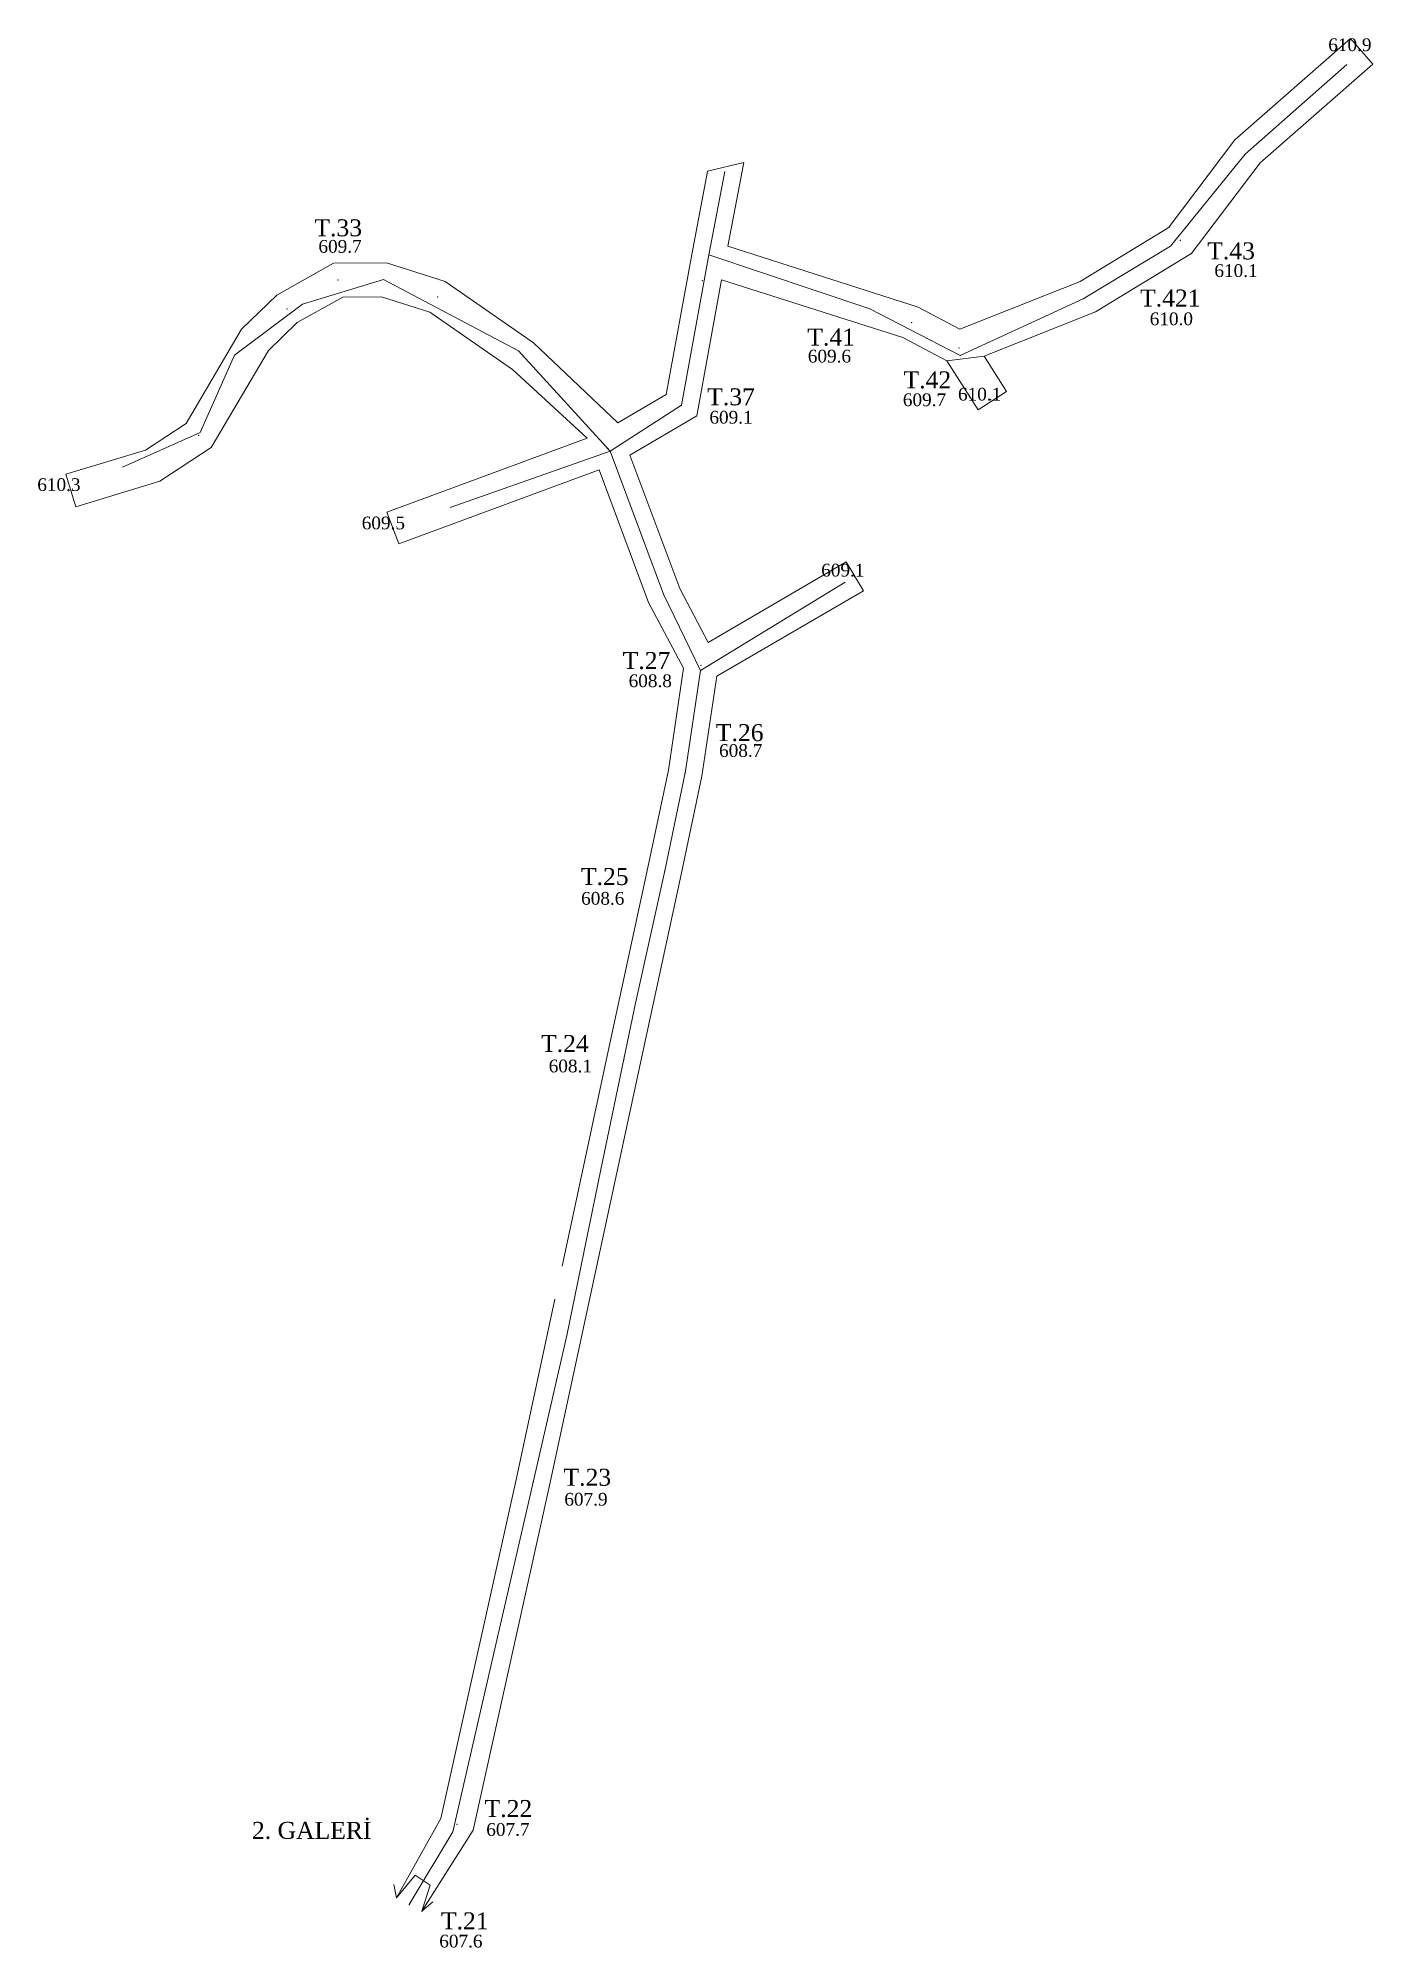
# Model space of a CAD drawing. Header units: millimetres. Extents: x 617081 to 617160, y 4068609 to 4068721.
import ezdxf

# ---------------------------------------------------------------- set-up
doc = ezdxf.new("R2010")
doc.units = ezdxf.units.MM
doc.header["$LTSCALE"] = 5
doc.linetypes.add('DUZ', pattern=[500, 500])
for name, color, linetype, lineweight in [('ALTGALERI', 1, 'Continuous', 0), ('GEOFENCE', 3, 'DUZ', 20), ('INIT_COORD', 5, 'Continuous', 0), ('NOKTA', 30, 'Continuous', 0), ('TEXT', 7, 'Continuous', 0), ('TEXT_RED', 1, 'Continuous', 0)]:
    doc.layers.add(name, color=color, linetype=linetype, lineweight=lineweight)
doc.styles.get("Standard").update_dxf_attribs({"font": 'times.ttf'})

msp = doc.modelspace()

# ---------------------------------------------------------------- linework, layer by layer
at = {"layer": 'ALTGALERI', "lineweight": 20}
for p, q in [((617151.7, 4068715.2, 610.5), (617158.51, 4068721.17, 610.9)), ((617159.83, 4068719.67, 610.9), (617158.51, 4068721.17, 610.9)), ((617153.18, 4068713.84, 610.5), (617159.83, 4068719.67, 610.9)), ((617147.83, 4068710.07, 610.1), (617151.7, 4068715.2, 610.5)), ((617120.62, 4068713.35, 609.5), (617122.75, 4068713.86, 609.5)), ((617121.82, 4068708.94, 609.4), (617122.75, 4068713.86, 609.5)), ((617149.13, 4068708.49, 610.1), (617153.18, 4068713.84, 610.5)), ((617119.69, 4068708.44, 609.4), (617120.61, 4068713.34, 609.5)), ((617142.58, 4068706.86, 610), (617147.86, 4068710.08, 610.1)), ((617121.82, 4068708.94, 609.4), (617133.04, 4068705.35, 609.6)), ((617098.58, 4068707.94, 609.7), (617095.24, 4068706.04, 609.8)), ((617101.71, 4068707.96, 609.6), (617098.58, 4068707.94, 609.7)), ((617105.15, 4068706.85, 609.4), (617101.71, 4068707.96, 609.6)), ((617118.18, 4068700.19, 609.4), (617119.69, 4068708.44, 609.1)), ((617143.48, 4068705.06, 610), (617149.1, 4068708.48, 610.1)), ((617110.37, 4068703.24, 609.2), (617105.15, 4068706.85, 609.4)), ((617119.98, 4068698.93, 609.1), (617121.45, 4068706.96, 609.4)), ((617121.45, 4068706.96, 609.4), (617132.12, 4068703.55, 609.6)), ((617135.49, 4068704.04, 609.7), (617142.58, 4068706.86, 610)), ((617095.24, 4068706.04, 609.8), (617093.15, 4068704.04, 609.8)), ((617099.12, 4068705.94, 609.7), (617096.44, 4068704.43, 609.8)), ((617101.4, 4068705.96, 609.6), (617099.12, 4068705.94, 609.7)), ((617104.26, 4068705.04, 609.4), (617101.4, 4068705.96, 609.6)), ((617096.44, 4068704.43, 609.8), (617094.74, 4068702.79, 609.8)), ((617109.13, 4068701.67, 609.2), (617104.26, 4068705.04, 609.4)), ((617133.04, 4068705.35, 609.6), (617135.49, 4068704.04, 609.7)), ((617136.92, 4068702.46, 609.7), (617143.48, 4068705.06, 610)), ((617093.15, 4068704.04, 609.8), (617089.89, 4068698.49, 609.9)), ((617115.33, 4068698.53, 609.1), (617110.37, 4068703.24, 609.2)), ((617132.12, 4068703.55, 609.6), (617134.73, 4068702.18, 609.7)), ((617094.74, 4068702.79, 609.8), (617091.37, 4068697.07, 609.9)), ((617134.73, 4068702.18, 609.7), (617136.56, 4068699.29, 610.1)), ((617136.92, 4068702.46, 609.7), (617138.24, 4068700.37, 610.1)), ((617113.53, 4068697.62, 609.1), (617109.13, 4068701.67, 609.2)), ((617115.33, 4068698.53, 609.1), (617118.18, 4068700.19, 609.1)), ((617136.56, 4068699.29, 610.1), (617138.24, 4068700.37, 610.1)), ((617116.04, 4068696.63, 609.1), (617119.98, 4068698.93, 609.1)), ((617089.89, 4068698.49, 609.9), (617087.49, 4068696.92, 610.1)), ((617113.53, 4068697.62, 609.1), (617101.72, 4068693.27, 609.5)), ((617087.49, 4068696.92, 610.1), (617082.81, 4068695.5, 610.3)), ((617091.37, 4068697.07, 609.9), (617088.35, 4068695.08, 610.1)), ((617118.98, 4068688.76, 609), (617116.04, 4068696.63, 609.1)), ((617083.39, 4068693.58, 610.3), (617082.81, 4068695.5, 610.3)), ((617114.23, 4068695.76, 609.1), (617102.42, 4068691.39, 609.5)), ((617117.15, 4068687.93, 608.9), (617114.23, 4068695.76, 609.1)), ((617088.35, 4068695.08, 610.1), (617083.39, 4068693.58, 610.3)), ((617102.42, 4068691.39, 609.5), (617101.72, 4068693.27, 609.5)), ((617120.66, 4068685.59, 608.8), (617128.78, 4068690.33, 609.1)), ((617129.82, 4068688.62, 609.1), (617128.78, 4068690.33, 609.1)), ((617120.66, 4068685.59, 608.8), (617118.98, 4068688.76, 609)), ((617119.21, 4068684.06, 608.8), (617117.15, 4068687.93, 608.9)), ((617118.31, 4068678.06, 608.7), (617119.21, 4068684.06, 608.8)), ((617120.28, 4068677.71, 608.7), (617121.16, 4068683.59, 608.8)), ((617117.11, 4068672.32, 608.6), (617118.31, 4068678.06, 608.7)), ((617119.07, 4068671.9, 608.6), (617120.28, 4068677.71, 608.7)), ((617114.71, 4068661.23, 608.1), (617117.11, 4068672.32, 608.6)), ((617116.66, 4068660.81, 608.1), (617119.07, 4068671.9, 608.6)), ((617111.31, 4068635.9, 607.9), (617116.66, 4068660.81, 608.1)), ((617109.36, 4068636.33, 607.9), (617111.63, 4068646.88, 608)), ((617104.91, 4068616.28, 607.7), (617109.36, 4068636.33, 607.9)), ((617106.81, 4068615.59, 607.7), (617111.31, 4068635.9, 607.9)), ((617102.29, 4068611.61, 607.6), (617104.91, 4068616.28, 607.7)), ((617103.79, 4068610.81, 607.6), (617106.81, 4068615.59, 607.7)), ((617102.14, 4068612.4, 610.65), (617102.29, 4068611.61, 607.91)), ((617102.29, 4068611.61, 607.91), (617103.38, 4068612.95, 611.4)), ((617103.38, 4068612.95, 611.4), (617104.28, 4068612.36, 611.32)), ((617104.28, 4068612.36, 611.32), (617103.79, 4068610.81, 607.83)), ((617103.79, 4068610.81, 607.83), (617104.43, 4068611.37, 610.66))]:
    msp.add_line(p, q, dxfattribs=at)
at = {"layer": 'ALTGALERI', "linetype": 'DUZ'}
for p, q in [((617121.16, 4068683.59, 608.8), (617129.82, 4068688.62, 609.1)), ((617112.06, 4068648.82, 608), (617114.71, 4068661.23, 608.1))]:
    msp.add_line(p, q, dxfattribs=at)
at = {"layer": 'GEOFENCE', "linetype": 'DUZ'}
for p, q in [((617152.31, 4068714.36, 610.49), (617158.29, 4068719.65, 610.85)), ((617147.9, 4068708.93, 610.09), (617152.31, 4068714.36, 610.49)), ((617120.7, 4068708.42, 609.26), (617121.63, 4068713.33, 609.49)), ((617142.76, 4068705.84, 609.99), (617147.9, 4068708.93, 610.09)), ((617119.09, 4068699.57, 609.1), (617120.7, 4068708.42, 609.26)), ((617120.7, 4068708.42, 609.26), (617130.18, 4068705.25, 609.53)), ((617101.53, 4068706.97, 609.6), (617096.75, 4068705.51, 609.77)), ((617109.48, 4068702.76, 609.2), (617101.53, 4068706.97, 609.6)), ((617096.75, 4068705.51, 609.77), (617092.75, 4068702.52, 609.81)), ((617135.5, 4068702.49, 609.69), (617142.76, 4068705.84, 609.99)), ((617130.18, 4068705.25, 609.53), (617135.5, 4068702.49, 609.69)), ((617092.75, 4068702.52, 609.81), (617090.71, 4068697.96, 609.9)), ((617114.88, 4068696.86, 609.11), (617109.48, 4068702.76, 609.2)), ((617134.73, 4068702.18, 609.7), (617136.92, 4068702.46, 609.7)), ((617114.88, 4068696.86, 609.11), (617119.09, 4068699.57, 609.1)), ((617090.71, 4068697.96, 609.9), (617086.15, 4068695.91, 610.14)), ((617114.88, 4068696.86, 609.11), (617105.46, 4068693.53, 609.4)), ((617118.03, 4068688.43, 608.95), (617114.88, 4068696.86, 609.11)), ((617120.2, 4068683.93, 608.8), (617128.74, 4068689.13, 609.08)), ((617120.2, 4068683.93, 608.8), (617118.03, 4068688.43, 608.95)), ((617119.32, 4068677.99, 608.7), (617120.2, 4068683.93, 608.8)), ((617118.1, 4068672.12, 608.6), (617119.32, 4068677.99, 608.7)), ((617116.37, 4068664.32, 608.12), (617118.1, 4068672.12, 608.6)), ((617114.34, 4068654.53, 608.05), (617116.37, 4068664.32, 608.12)), ((617112.32, 4068644.74, 607.98), (617114.34, 4068654.53, 608.05)), ((617110.08, 4068634.99, 607.89), (617112.32, 4068644.74, 607.98)), ((617107.84, 4068625.25, 607.8), (617110.08, 4068634.99, 607.89)), ((617105.6, 4068615.5, 607.7), (617107.84, 4068625.25, 607.8)), ((617103.04, 4068611.21, 607.71), (617105.6, 4068615.5, 607.7))]:
    msp.add_line(p, q, dxfattribs=at)
at = {"layer": 'INIT_COORD', "linetype": 'DUZ'}
msp.add_point((617103.04, 4068611.21, 607.71), dxfattribs=at)
at = {"layer": 'NOKTA', "lineweight": 0}
for p in [(617157.72, 4068720.57, 610.7), (617158.43, 4068721.11, 610.9), (617148.48, 4068709.28, 610.1), (617120.31, 4068706.91, 609.4), (617135.43, 4068702.94, 609.7), (617119.08, 4068699.56, 609.1), (617114.71, 4068697.01, 609.1), (617120.24, 4068684.24, 608.8), (617115.69, 4068661.02, 608.1), (617105.86, 4068615.94, 607.7)]:
    msp.add_point(p, dxfattribs=at)
at = {"layer": 'NOKTA', "lineweight": 20}
for p in [(617148.48, 4068709.28, 610.1), (617098.85, 4068706.94, 609.66), (617098.85, 4068706.94, 609.7), (617104.71, 4068705.94, 609.43), (617095.84, 4068705.24, 609.78), (617132.65, 4068704.43, 609.6), (617132.65, 4068704.43, 609.6), (617093.94, 4068703.41, 609.84), (617109.75, 4068702.46, 609.21), (617135.43, 4068702.94, 609.7), (617137.3, 4068699.89, 610), (617119.08, 4068699.56, 609.1), (617137.4, 4068699.83, 610.1), (617090.63, 4068697.78, 609.9), (617114.71, 4068697.01, 609.1), (617083.1, 4068694.54, 610.3), (617129.3, 4068689.47, 609.12), (617120.24, 4068684.24, 608.79), (617119.3, 4068677.88, 608.73), (617118.09, 4068672.11, 608.56), (617115.69, 4068661.02, 608.1), (617110.34, 4068636.11, 607.87), (617105.86, 4068615.94, 607.74), (617102.29, 4068611.61, 607.91), (617103.79, 4068610.81, 607.83)]:
    msp.add_point(p, dxfattribs=at)

# ---------------------------------------------------------------- texts
at = {"layer": 'TEXT', "lineweight": 20}
for s, p in [('T.33', (617097.45, 4068709.52, 609.66)), ('T.43', (617150.07, 4068708.16, 610.1)), ('T.421', (617146.11, 4068705.38, 610)), ('T.41', (617126.5, 4068703.08, 609.6)), ('T.42', (617132.17, 4068700.56, 609.7)), ('T.37', (617120.6, 4068699.56, 609.1)), ('T.27', (617115.62, 4068684.02, 608.79)), ('T.26', (617121.11, 4068679.77, 608.73)), ('T.25', (617113.16, 4068671.29, 608.56)), ('T.24', (617110.81, 4068661.45, 608.1)), ('T.23', (617112.13, 4068635.89, 607.87)), ('T.22', (617107.48, 4068616.37, 607.74)), ('T.21', (617104.91, 4068609.75, 607.65))]:
    msp.add_text(s, height=1, dxfattribs=at).set_placement(p)
at = {"layer": 'TEXT', "lineweight": 0}
msp.add_text('2. GALERİ', height=1, dxfattribs=at).set_placement((617093.77, 4068615.08, 619.1))
at = {"layer": 'TEXT_RED', "lineweight": 0}
for s, p in [('610.9', (617157.2, 4068720.43, 610.9)), ('609.5', (617100.24, 4068692.25, 609.5))]:
    msp.add_text(s, height=0.75, dxfattribs=at).set_placement(p)
at = {"layer": 'TEXT_RED', "lineweight": 20}
for s, p in [('609.7', (617097.69, 4068708.55, 609.7)), ('610.1', (617150.49, 4068707.12, 610.1)), ('610.0', (617146.68, 4068704.28, 610)), ('609.6', (617126.53, 4068702.08, 609.6)), ('609.7', (617132.13, 4068699.51, 609.7)), ('610.1', (617135.38, 4068699.84, 610.1)), ('609.1', (617120.73, 4068698.48, 609.1)), ('610.3', (617081.12, 4068694.51, 610.3)), ('609.1', (617127.32, 4068689.47, 609.12)), ('608.8', (617115.97, 4068682.95, 608.79)), ('608.7', (617121.3, 4068678.84, 608.73)), ('608.6', (617113.17, 4068670.13, 608.56)), ('608.1', (617111.26, 4068660.25, 608.1)), ('607.9', (617112.18, 4068634.72, 607.87)), ('607.7', (617107.58, 4068615.26, 607.74)), ('607.6', (617104.81, 4068608.68, 607.65))]:
    msp.add_text(s, height=0.75, dxfattribs=at).set_placement(p)

doc.saveas('drawing.dxf')
